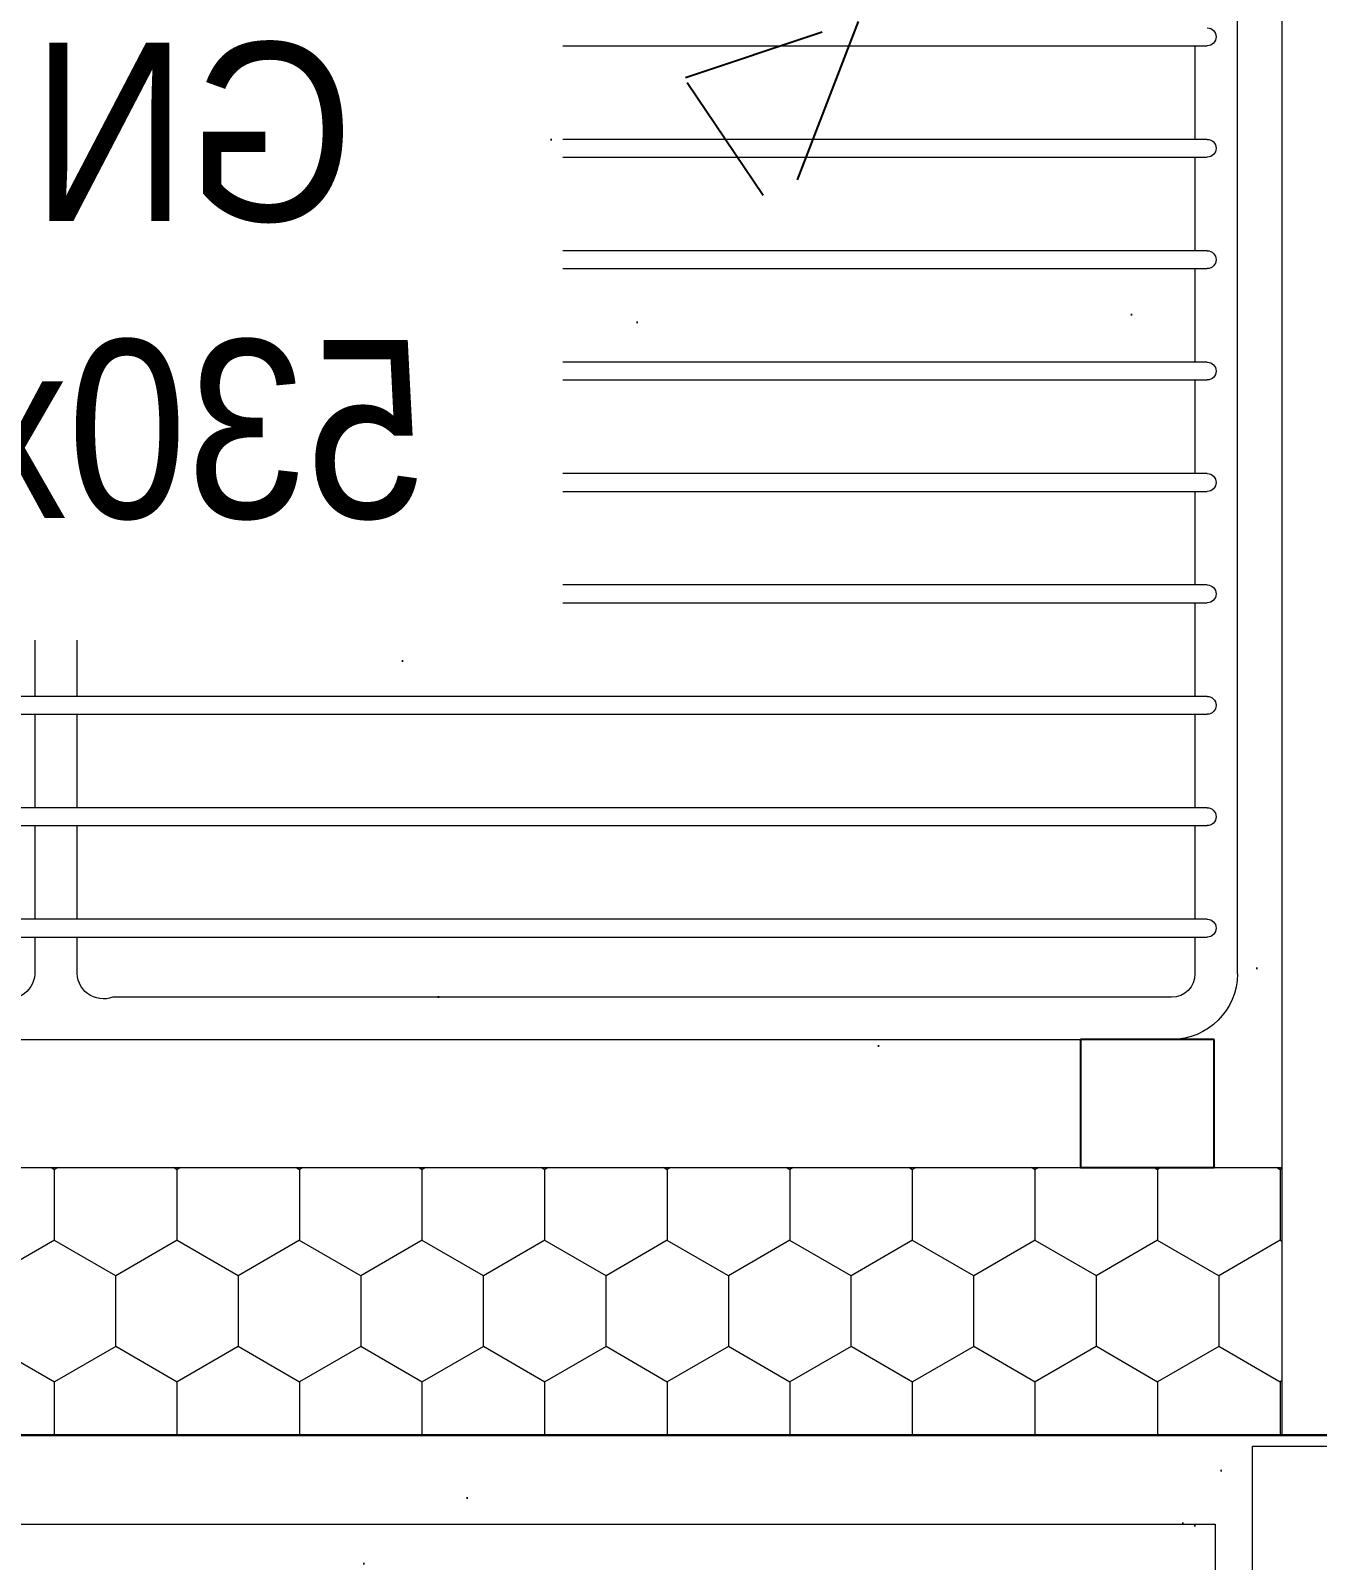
# Model space of a CAD drawing. Header units: millimetres. Extents: x 12325263 to 13848842, y -1463133 to 573208.
# Drawn here: x 12567451.4 to 12567740, y -835315 to -834971.7 of the extents above; entities that cross this region are included whole.
import ezdxf
from ezdxf.xclip import XClip

# ---------------------------------------------------------------- set-up
doc = ezdxf.new("R2010")
doc.units = ezdxf.units.MM
doc.header["$LTSCALE"] = 1000
doc.header["$XCLIPFRAME"] = 0
for name, pattern in [('ACAD_ISO03W100', [30, 12, -18]), ('DASH', [0.35, 0.25, -0.1]), ('HIDDEN', [9.524999999999999, 6.35, -3.175])]:
    doc.linetypes.add(name, pattern=pattern)
for name, color, linetype in [('fur202301', 252, 'Continuous'), ('WALL', 5, 'Continuous'), ('WALL-SHATCH', 8, 'Continuous'), ('建筑-楼板开洞', 251, 'Continuous')]:
    doc.layers.add(name, color=color, linetype=linetype)
doc.styles.add('style2', font='', dxfattribs={"width": 0.9})
doc.styles.get('style2').set_extended_font_data('HandelGotDLig')

# ---------------------------------------------------------------- blocks, each defined once
blk = doc.blocks.new('adgshg13-A$C7F010FC0')
at = {"layer": 'WALL-SHATCH'}
h = blk.add_hatch(color=256, dxfattribs=at)
h.dxf.hatch_style = 1
h.paths.add_polyline_path([(-60384.17120504379, -16880.89509773254), (-763.1647881269455, 197.4793643951416), (12587.61850607395, -13153.30393266678), (12587.61850607395, -157996.0197629929), (-162964.8506313562, -188820.4315237999), (-171262.3814957142, -180522.900662899), (-171262.3814957142, -31310.89849328995), (-150707.1909123659, -10755.70791006088), (-131860.0775495768, -7980.895098209381), (-99162.38149428368, -7980.895098209381), (-99162.38149428368, -4980.895097732544), (-76620.42811572552, -4980.895097732544), (-70107.65229141712, -16880.89509773254)], flags=16)
h.paths.add_polyline_path([(-60091.22944009304, -16380.89510011673), (-646.8769880533218, 646.876989364624), (12987.61850607395, -12987.61850786209), (12987.61850607395, -158331.9049158096), (-163100.5840539932, -189250.3835258484), (-171662.3814958334, -180688.5860877037), (-171662.3814958334, -31145.21306848526), (-150777.8961598873, -10260.7277340889), (-131896.6870943308, -7480.895098209381), (-99562.38149428368, -7480.895098209381), (-99562.38149428368, -4580.895097732544), (-76365.55243730545, -4580.895097732544), (-69907.50581622124, -16380.89510774612)])
blk = doc.blocks.new('A$C4C7A72D3')
at = {"layer": 'WALL', "color": 1}
blk.add_blockref('adgshg13-A$C7F010FC0', (210433.0120974779, 205503.5692701337), dxfattribs=at)
blk = doc.blocks.new('asdgag1-1GnSHELF')
at = {"color": 3, "lineweight": 0}
for p, q in [((42623.75356619831, -72978.32084712542), (42623.7535661983, -72461.82084712545)), ((42627.75356619827, -72461.82084712545), (42627.75356619828, -72978.32084712542)), ((42648.75356619831, -72978.32084712542), (42648.7535661983, -72461.82084712545)), ((42652.7535661983, -72461.82084712545), (42652.75356619831, -72978.32084712542)), ((42673.75356619828, -72978.32084712542), (42673.75356619827, -72461.82084712545)), ((42677.75356619827, -72461.82084712545), (42677.75356619828, -72978.32084712542)), ((42700.75356604069, -72469.81779783664), (42700.7535663559, -72970.32084712542)), ((42611.14188311272, -72715.31932248177), (42623.75356619831, -72715.31932248177)), ((42627.75356619828, -72715.31932248177), (42648.75356619831, -72715.31932248177)), ((42652.75356619831, -72715.31932248177), (42673.75356619827, -72715.31932248065)), ((42677.75356619827, -72715.31932248043), (42685.33353823327, -72715.31932248002)), ((42623.75356619831, -72724.81932248175), (42611.14188311272, -72724.81932248175)), ((42648.75356619831, -72724.81932248175), (42627.75356619828, -72724.81932248175)), ((42673.75356619827, -72724.81932248063), (42652.75356619831, -72724.81932248175)), ((42685.33353823327, -72724.81932248002), (42677.75356619827, -72724.81932248043)), ((42691.25356635586, -72970.32084712542), (42691.25356635586, -72732.81932248175)), ((42477.75356619831, -72833.72979512409), (42477.75356619831, -72978.32084712542)), ((42498.75356619828, -72978.32084712542), (42498.75356619828, -72833.72979512409)), ((42502.75356619831, -72833.72979512409), (42502.75356619831, -72978.32084712542)), ((42523.75356619831, -72978.32084712542), (42523.75356619831, -72833.72979512409)), ((42527.75356619831, -72833.72979512409), (42527.75356619831, -72978.32084712542)), ((42548.75356619831, -72978.32084712542), (42548.75356619831, -72833.72979512409)), ((42552.75356619831, -72833.72979512409), (42552.75356619831, -72978.32084712542)), ((42573.75356619828, -72978.32084712542), (42573.75356619828, -72833.72979512409)), ((42577.75356619831, -72833.72979512409), (42577.75356619831, -72978.32084712542)), ((42598.75356619831, -72978.32084712542), (42598.75356619831, -72833.72979512409)), ((42602.75356619831, -72833.72979512409), (42602.75356619831, -72978.32084712542)), ((42477.75356619831, -72975.57084712542), (42498.75356619828, -72975.57084712542)), ((42502.75356619831, -72975.57084712542), (42523.75356619831, -72975.57084712542)), ((42527.75356619831, -72975.57084712542), (42548.75356619831, -72975.57084712542)), ((42552.75356619831, -72975.57084712542), (42573.75356619828, -72975.57084712542)), ((42577.75356619831, -72975.57084712542), (42598.75356619831, -72975.57084712542)), ((42602.75356619831, -72975.57084712542), (42623.75356619831, -72975.57084712542)), ((42627.75356619828, -72975.57084712542), (42648.75356619831, -72975.57084712542)), ((42652.75356619831, -72975.57084712542), (42673.75356619828, -72975.57084712542)), ((42677.75356619828, -72975.57084712542), (42686.00356635586, -72975.57084712542)), ((42475.75356619828, -72980.32084712543), (42475.75356619828, -72980.32084712543)), ((42500.75356619831, -72980.32084712543), (42500.75356619831, -72980.32084712543)), ((42525.75356619831, -72980.32084712543), (42525.75356619831, -72980.32084712543)), ((42550.75356619831, -72980.32084712543), (42550.75356619831, -72980.32084712543)), ((42575.75356619831, -72980.32084712543), (42575.75356619831, -72980.32084712543)), ((42600.75356619831, -72980.32084712543), (42600.75356619831, -72980.32084712543)), ((42625.75356619831, -72980.32084712543), (42625.75356619831, -72980.32084712543)), ((42650.75356619828, -72980.32084712543), (42650.75356619828, -72980.32084712543)), ((42675.75356619825, -72980.32084712543), (42675.75356619825, -72980.32084712543)), ((42686.00356635586, -72985.07084712543), (42388.0035661983, -72985.07084712543))]:
    blk.add_line(p, q, dxfattribs=at)
for centre, radius, start, end in [((42685.71828648043, -72709.41361672511), 5.918225382429007, 266.272529851482, 20.72432760401811), ((42685.7208548761, -72730.71476715663), 5.919463610425763, 339.1739823782471, 95.16321594838399), ((42686.00356635586, -72970.32084712542), 5.249999999999841, 270, 0), ((42686.00356635586, -72970.32084712542), 14.74999999999987, 270, 0), ((42475.75356619828, -72978.32084712542), 2, 180, 270), ((42475.75356619828, -72978.32084712542), 2, 270, 0), ((42500.75356619831, -72978.32084712542), 2, 180, 270), ((42500.75356619831, -72978.32084712542), 2, 270, 0), ((42525.75356619831, -72978.32084712542), 2, 180, 270), ((42525.75356619831, -72978.32084712542), 2, 270, 0), ((42550.75356619831, -72978.32084712542), 2, 180, 270), ((42550.75356619831, -72978.32084712542), 2, 270, 0), ((42575.75356619831, -72978.32084712542), 2, 180, 270), ((42575.75356619831, -72978.32084712542), 2, 270, 0), ((42600.75356619831, -72978.32084712542), 2, 180, 270), ((42600.75356619831, -72978.32084712542), 2, 270, 0), ((42625.75356619831, -72978.32084712542), 2, 180, 270), ((42625.75356619831, -72978.32084712542), 2, 270, 0), ((42650.75356619828, -72978.32084712542), 2, 180, 270), ((42650.75356619828, -72978.32084712542), 2, 270, 0), ((42675.75356619825, -72978.32084712542), 2, 180, 270), ((42675.75356619825, -72978.32084712542), 2, 270, 0)]:
    blk.add_arc(centre, radius, start, end, dxfattribs=at)
at = {"color": 3, "lineweight": 0, "insert": (42477.0729047166, -72710.60680155946), "char_height": 50, "width": 287.3785462862461, "attachment_point": 2, "rotation": 90, "style": 'style2'}
blk.add_mtext('{\\H0.8x;GN 1/1\\P530x325}', dxfattribs=at)
blk = doc.blocks.new('asdgag2019061914040478099')
at = {"lineweight": 13}
h = blk.add_hatch(dxfattribs=at)
h.set_pattern_fill('HONEY', color=1, scale=5, style=0)
h.set_pattern_definition([(0, (-161016.1900246384, 261096.3125076484), (23.8125, 13.748153225), [15.875, -31.75]), (120, (-161016.1900246384, 261096.3125076484), (-23.81249994797095, 13.74815331511695), [15.87499999999996, -31.74999999999992]), (59.99999999999999, (-161016.1900246384, 261096.3125076484), (5.202904551637744e-08, 27.49630654011694), [-31.75, 15.875])])
h.paths.add_polyline_path([(1149.999921057082, -15.00000000046566), (129.9999605286866, -15.00000000029104), (129.9999605286284, -634.9999920457485), (189.9999605286866, -634.9999920457485), (189.9999605286866, -65.00000000029104), (1089.999921057024, -65.00000000040745), (1089.999921057024, -635.0000000009895), (1149.999921057024, -635.0000000009895)])
at = {"color": 2, "lineweight": 25}
blk.add_line((1149.999960528396, -700.0000000008149), (1149.999960528454, 0), dxfattribs=at)
at = {"color": 1, "linetype": 'HIDDEN', "lineweight": 9, "ltscale": 100}
blk.add_line((1089.999960528454, -65.00000000029104), (1089.999960528454, -635.0000000009313), dxfattribs=at)
at = {"color": 1, "linetype": 'HIDDEN', "lineweight": 9, "ltscale": 200}
blk.add_line((130.0000000000582, -635.0000000008731), (1149.999960528396, -635.0000000009313), dxfattribs=at)
at = {"color": 1, "linetype": 'ACAD_ISO03W100'}
blk.add_lwpolyline([(1061.249980031222, -589.8352530025295), (1090, -589.8352530033444), (1090, -619.8352530033444), (1061.249980031222, -619.8352530025295)], close=True, dxfattribs=at)
blk.add_blockref('asdgag1-1GnSHELF', (-41639.50362629327, 72360.07084712537))
blk = doc.blocks.new('*U1566')
h = blk.add_hatch()
h.set_pattern_fill('AR-CONC', color=6, scale=2)
h.set_pattern_definition([(49.99999999999999, (502.6581826087204, 99.99956858099904), (364.369337992008, -31.87817107780617), [38.1, -419.1]), (355, (502.6581826087204, 99.99956858099904), (-70.48684284993868, 382.1136904780703), [30.48, -335.28116834]), (100.4514447, (533.0221966087204, 97.34306158099903), (293.8824941807065, 350.2355038243902), [32.38001759999999, -356.1804891999999]), (46.18420000000002, (502.6581826087204, 201.599568580999), (542.1580817842598, -84.0846558654543), [57.14999999999994, -628.6499999999991]), (96.63555760999992, (547.8379826087203, 194.5925685809991), (474.808268103006, 494.8522491954431), [48.57004628, -534.27121632]), (351.1841511700001, (502.6581826087204, 201.599568580999), (474.8082681299541, 494.8522491710653), [45.71993414, -502.91946384]), (21, (553.4581826087203, 176.199568580999), (303.228782538265, -204.5303963741752), [38.1, -419.1]), (326.0000000000001, (553.4581826087203, 176.199568580999), (123.6040566952941, 368.3759322446385), [30.48, -335.28]), (71.45144499999999, (578.7272478087204, 159.155368780999), (426.8328385574323, 163.8455377718105), [32.3800176, -356.1798752]), (37.50000000000001, (502.6581826087204, 99.99956858099904), (6.177206501183633, 169.1100777463062), [0, -331.216, 0, -340.36, 0, -336.55]), (7.499999999999999, (502.6581826087204, 99.99956858099904), (133.6393250206115, 200.361149636239), [0, -194.056, 0, -323.596, 0, -128.27]), (327.5, (389.3741826087203, 99.99956858099904), (271.1811903337428, -11.45748798534689), [0, -127, 0, -396.24, 0, -525.78]), (317.5, (338.5741826087203, 99.99956858099904), (296.2583627720361, 50.85298206666606), [0, -165.1, 0, -263.144, 0, -373.38])])
h.paths.add_polyline_path([(-46.17142386949854, -697.500431419001), (2348.829606478219, -697.500431419001), (2348.829606478219, -2.5), (-46.17142386949854, -2.5)])
blk = doc.blocks.new('*U1567')
at = {"color": 1, "linetype": 'DASH', "lineweight": 9, "ltscale": 3}
for p, q in [((1230.000222552742, -40), (1230.000222552742, -620)), ((1230.000222552742, -620), (430, -620))]:
    blk.add_line(p, q, dxfattribs=at)
at = {"color": 0}
blk.add_lwpolyline([(1250.000222552742, -700), (0, -700), (0, 0), (1250.000222552742, 0)], close=True, dxfattribs=at)
at = {"color": 1, "linetype": 'DASH', "lineweight": 9, "ltscale": 3}
blk.add_lwpolyline([(1212.537176390702, -668.3803352455143), (1212.537176390702, -628.3803352455143), (1247.537176390702, -628.3803352455143), (1247.537176390702, -668.3803352455143)], dxfattribs=at)
blk = doc.blocks.new('sdfgsdffhg')
at = {"layer": 'fur202301', "xscale": -1}
for name, p, rotation in [('asdgag2019061914040478099', (-13986.8305616565, 39919.90692600282), 90), ('*U1566', (-13286.83001775295, 37568.57731952379), 270)]:
    blk.add_blockref(name, p, dxfattribs=dict(at, rotation=rotation))
at = {"layer": 'fur202301', "rotation": 90}
blk.add_blockref('*U1567', (-13986.83132593147, 37519.90674292156), dxfattribs=at)

msp = doc.modelspace()

# ---------------------------------------------------------------- block references
ref = msp.add_blockref('A$C4C7A72D3', (12385714.85333347, -906209.5211575599), dxfattribs=dict(rotation=350.041249254255))
XClip(ref).set_block_clipping_path([(223442.85848776624, 85923.1187333744), (220542.79614323564, 85923.14223919064), (220542.85794921033, 89292.82327550603), (211526.91503559053, 89292.81013112981), (210631.4331447985, 94392.80805835268), (206113.36859029531, 94392.80254184548), (206001.43151877634, 95030.31273446558), (204376.28265885077, 94744.96136868373), (203364.45700568333, 100506.90300529171), (197947.39471226372, 99555.74826742522), (192482.34284747206, 130679.47653937805), (190118.78045936674, 130264.45040162886), (191623.4071957469, 121695.64270786336), (177046.6486519482, 119136.20117008407), (175707.6223907359, 126760.84837657143), (173902.98837133497, 128026.4039125028), (169528.38544615544, 127258.29032698018), (169070.09673948586, 129868.3614864857), (163308.25174581818, 128856.66933918069), (163766.52659606002, 126246.61717005563), (159679.17951310053, 125528.91809214232), (170669.68883746117, 62935.797914044), (167222.1989369914, 62330.4650948944), (167939.77594909444, 58243.68085931754), (171386.95287966542, 58848.291248798836), (172857.06567938626, 50477.00326481927), (165962.5026008021, 49266.42308983533), (168037.78130347654, 37447.17964484263), (140649.95849708281, 32638.23901064042), (115387.97992391884, 28202.578178789467), (95598.7254695911, 140907.4332163476), (226939.47610990703, 163968.86685004015), (240128.69528115913, 88852.8973128139)])

# ---------------------------------------------------------------- next in the draw order: hatches: boundary and pattern name
at = {"layer": '建筑-楼板开洞'}
h = msp.add_hatch(dxfattribs=at)
h.set_pattern_fill('DASH', color=256, scale=500)
h.set_pattern_definition([(0, (0, 0), (476.25, 476.25), [476.25, -476.25])])
h.paths.add_polyline_path([(12597696.74125517, -842386.7857500005), (12590696.81071091, -842386.9011187449), (12590697.06738452, -843986.785750187), (12595796.81070939, -843986.8518447033), (12595797.06738462, -849736.8518448313), (12588796.81071022, -849736.7857501156), (12588796.81071024, -851936.7857480027), (12564896.81072844, -851936.7857499813), (12564896.81072899, -816186.7857498433), (12568846.81071021, -816186.7857497305), (12568846.81071039, -816040), (12568846.8107105, -807536.7857503798), (12574696.82943846, -807536.8020940134), (12574696.77149323, -810386.7857505934), (12575896.81071086, -810386.7857493811), (12579055.23466226, -810386.7836961544), (12580496.91490283, -811828.2071036652), (12580696.91490281, -819086.8500614959), (12595696.91654344, -819086.7214370563), (12595696.89793204, -812786.7857500659), (12597696.65916437, -812786.7857500445)])

# ---------------------------------------------------------------- next in the draw order: block references
msp.add_blockref('sdfgsdffhg', (12581083.89862993, -874056.803858311, -9.610333750321248e-09))

doc.saveas('drawing.dxf')
